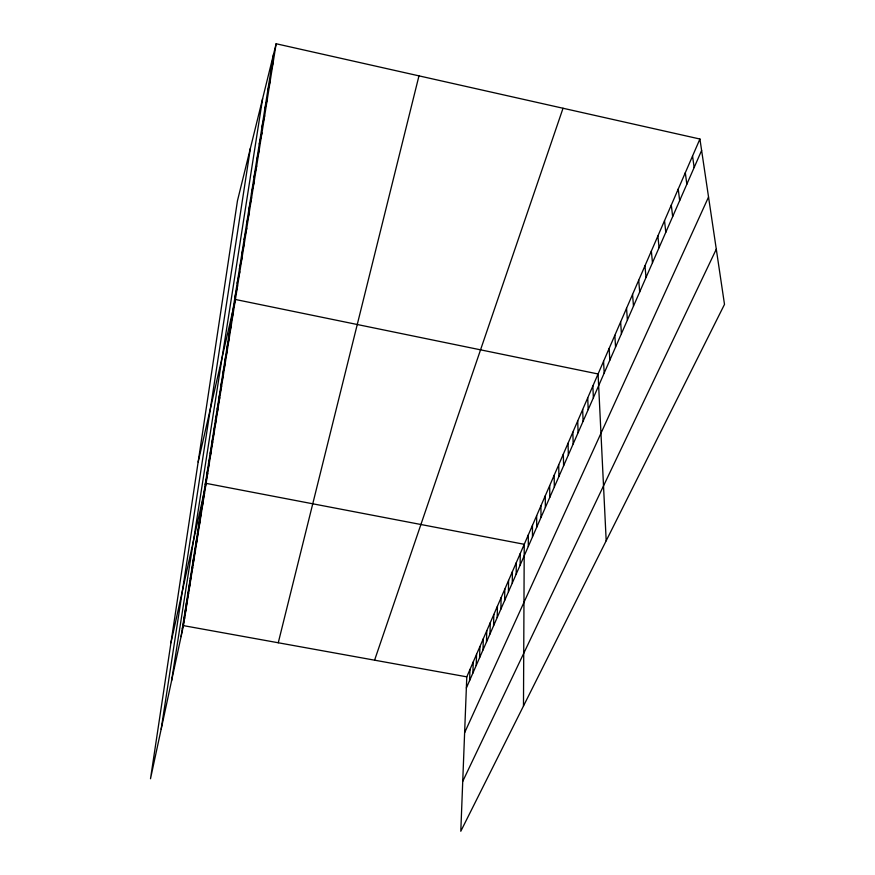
<?xml version="1.0" encoding="UTF-8"?>
<svg xmlns="http://www.w3.org/2000/svg" width="875" height="875" viewBox="0 0 875 875"><rect width="100%" height="100%" fill="white"/><g stroke="black" fill="none" stroke-linecap="round" stroke-linejoin="round"><path stroke-width="1.31" d="M528.292 546.47L528.325 534.898M523.48 706.016L524.245 544.294L206.095 483.361L170.953 642.786M520.155 565.064L520.242 553.536M516.184 574.142L516.294 562.636M512.269 583.089L512.411 571.605M508.419 591.894L508.583 580.431M504.613 600.567L504.809 589.127M500.883 609.109L501.102 597.702M497.197 617.531L497.438 606.145M493.566 625.822L493.828 614.458M489.989 633.992L490.284 622.65M486.467 642.042L486.773 630.733M482.989 649.972L483.328 638.695M479.566 657.803L479.927 646.538M476.197 665.503L476.569 654.281M472.872 673.105L473.266 661.905M469.591 680.608L470.006 669.43M699.923 139.027L466.791 676.845L460.797 831.25L724.5 304.391L699.923 139.027L276.139 43.75L237.453 200.802L150.5 778.75L183.433 625.625L276.139 43.75M161.153 729.203L250.403 148.225M171.533 680.958L262.609 98.678M181.059 636.65L273.481 54.545M186.2 604.297L188.606 593.163M184.887 612.555L187.283 601.453M183.597 620.703L185.981 609.623M182.317 628.742L184.702 617.684M193.058 561.072L195.508 549.839M191.647 569.975L194.086 558.764M190.258 578.747L192.686 567.558M188.88 587.387L191.308 576.22M187.534 595.908L189.941 584.752M200.463 514.423L202.956 503.103M198.942 524.048L201.414 512.739M197.433 533.52L199.905 522.233M195.956 542.85L198.417 531.573M194.502 552.027L196.952 540.772M206.828 474.37L209.344 462.984M205.198 484.63L207.714 473.255M202.016 504.656L204.509 493.314M213.62 431.605L216.169 420.186M211.881 442.564L214.419 431.156M210.164 453.338L212.702 441.941M208.48 463.947L211.006 452.55M219.023 397.589L221.594 386.148M217.186 409.117L219.745 397.688M215.381 420.459L217.941 409.03M224.711 361.747L227.303 350.317M222.775 373.909L225.356 362.469M220.883 385.853L223.453 374.412M230.705 323.947L233.319 312.528M228.67 336.777L231.273 325.358M226.669 349.377L229.272 337.947M234.959 297.172L237.584 285.775M198.155 462.033L235.397 299.48L598.073 373.975L606.189 540.772M239.444 268.931L242.08 257.567M237.18 283.194L239.805 271.808M244.103 239.575L246.75 228.255M241.752 254.395L244.387 243.053M248.959 209.016L251.606 197.75M246.509 224.448L249.156 213.161M254.013 177.188L256.67 165.998M251.464 193.266L254.111 182.033M256.616 160.77L259.273 149.625M261.997 126.875L264.655 115.828M259.284 144.003L261.942 132.902M264.775 109.386L267.433 98.394M267.619 91.503L270.277 80.577M270.517 73.227L273.175 62.366M278.261 642.764L418.972 75.862M374.588 660.177L563.03 108.248M466.353 687.991L701.619 150.445M464.614 732.714L708.542 197.039M462.733 781.353L716.297 249.2M183.433 625.625L466.791 676.845M692.541 156.056L694.148 167.519M685.311 172.725L686.831 184.231M678.234 189.044L679.667 200.583M671.311 205.023L672.656 216.606M664.519 220.686L665.798 232.291M657.869 236.031L659.072 247.669M651.35 251.059L652.477 262.719M644.962 265.803L646.023 277.484M638.706 280.252L639.691 291.944M632.559 294.416L633.478 306.13M626.544 308.317L627.397 320.031M620.627 321.945L621.425 333.681M614.83 335.322L615.562 347.058M609.142 348.447L609.82 360.183M603.564 361.331L604.188 373.067M592.856 386.028L593.37 397.764M587.716 397.873L588.197 409.609M582.673 409.511L583.1 421.236M577.719 420.941L578.102 432.666M572.841 432.184L573.18 443.898M568.05 443.242L568.345 454.945M563.347 454.103L563.598 465.806M558.709 464.789L558.928 476.481M554.148 475.3L554.334 486.97M549.675 485.636L549.817 497.295M545.267 495.808L545.366 507.456M540.925 505.816L541.002 517.442M536.659 515.67L536.692 527.275M532.459 525.361L532.459 536.944"/></g></svg>
